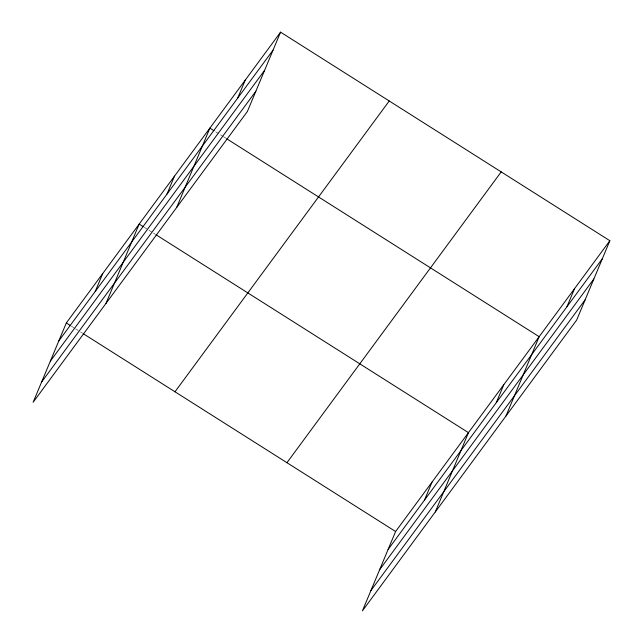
<?xml version="1.0" encoding="UTF-8"?>
<svg xmlns="http://www.w3.org/2000/svg" width="643" height="643" viewBox="0 0 643 643"><rect width="100%" height="100%" fill="white"/><g stroke="black" fill="none" stroke-linecap="round" stroke-linejoin="round"><path stroke-width="0.48" stroke-dasharray="3.21 2.41" d="M215.726 131.823L222.406 136.059M223.242 136.589L225.749 138.173M144.185 227.26L152.544 232.557M153.38 233.079L155.051 234.14M71.341 326.13L74.684 328.251M75.52 328.782L79.7 331.426M80.536 331.957L82.208 333.018"/><path stroke-width="0.96" d="M280.573 32.15L66.325 322.955L33.139 402.277L247.394 111.472L280.573 32.15L609.861 240.723L576.675 320.045L362.427 610.85L395.606 531.528L609.861 240.723M95.228 291.48L102.743 273.516M105.991 303.408L139.169 224.085L143.349 226.73M167.003 194.065L174.518 176.102M176.688 207.44L209.875 128.118L214.055 130.762M237.709 98.098L245.224 80.134M424.517 500.053L432.032 482.089M435.271 511.973L468.45 432.651L155.887 234.671M496.292 402.639L503.807 384.675M505.977 416.013L539.155 336.691L226.585 138.703M566.989 306.671L574.504 288.707M58.81 340.919L273.058 50.114M50.339 361.165L264.586 70.36M41.61 382.03L255.866 91.226M174.984 391.788L389.24 100.975M286.947 462.703L501.194 171.89M388.091 549.492L602.346 258.687M379.619 569.738L593.875 278.933M370.898 590.604L585.146 299.799M66.325 322.955L70.505 325.607M83.043 333.548L395.606 531.528"/></g></svg>
